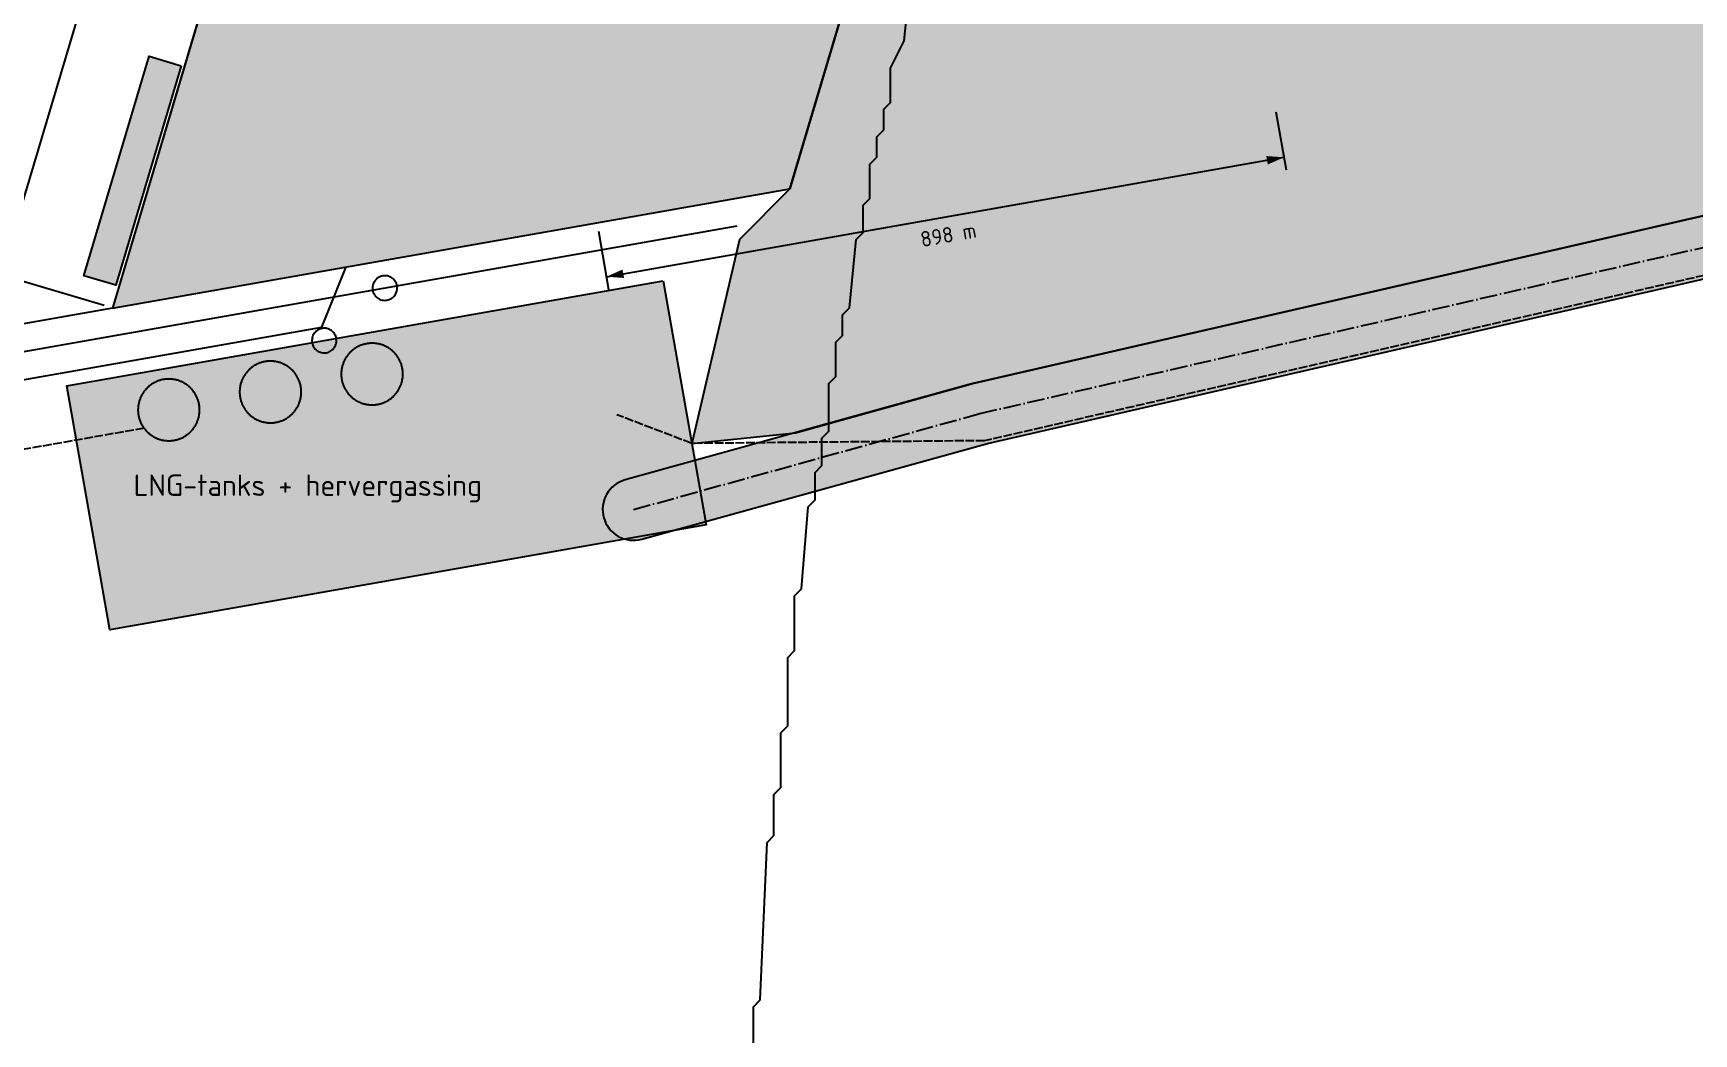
# Model space of a CAD drawing. Header units: metres. Extents: x 284000 to 334319, y 7632000 to 7666000.
# Drawn here: x 295410 to 297832, y 7646976 to 7648436 of the extents above; entities that cross this region are included whole.
import ezdxf
from ezdxf.enums import TextEntityAlignment as Align

# ---------------------------------------------------------------- set-up
doc = ezdxf.new("R2010")
doc.units = ezdxf.units.M
doc.header["$LTSCALE"] = 10
doc.linetypes.add('DASHDOT', pattern=[3.556, 2.54, -0.508, 0, -0.508])
doc.linetypes.add('DASHED', pattern=[1.524, 1.27, -0.254])
for name, color, linetype in [('HV-BAGGER', 5, 'Continuous'), ('HV-CONTAINER', 30, 'Continuous'), ('HV-GEUL-AS', 1, 'Continuous'), ('HV-GOLFBREKER', 8, 'Continuous'), ('HV-KADE', 7, 'Continuous'), ('HV-KUSTLIJN', 4, 'Continuous'), ('HV-LEIDING', 1, 'Continuous'), ('HV-LNG', 1, 'Continuous'), ('HV-ONDERGROND', 8, 'Continuous'), ('HV-SCHIP', 3, 'Continuous'), ('HV-SPOOR', 8, 'Continuous'), ('HV-TEKST-02', 7, 'Continuous'), ('HV-VOORHAVEN', 151, 'Continuous'), ('HV-WEG', 7, 'Continuous')]:
    doc.layers.add(name, color=color, linetype=linetype)
doc.styles.add('NLCS-ISO', font='NLCS-ISO.ttf')
picture_1 = doc.add_image_def('image1.jpg', size_in_pixel=(3400, 3400))

msp = doc.modelspace()

# ---------------------------------------------------------------- hatches: boundary and pattern name
at = {"layer": 'HV-CONTAINER', "true_color": 0xf77f00, "transparency": 33554534}
h = msp.add_hatch(color=30, dxfattribs=at)
h.dxf.hatch_style = 1
h.paths.add_polyline_path([(296742, 7648978), (295753.8, 7648803.7), (295525.1, 7648034.8), (296513.3, 7648209.1)])
at = {"layer": 'HV-GOLFBREKER', "true_color": 0xadb5bd, "transparency": 33554534}
h = msp.add_hatch(color=8, dxfattribs=at)
h.dxf.hatch_style = 1
h.paths.add_polyline_path([(296801.3, 7647837.2), (298132.2, 7648143.2), (298136.6, 7648144.4), (298140.8, 7648146.1), (298144.8, 7648148.2), (298394.2, 7648294.1), (298398.4, 7648296.9), (298402.3, 7648300.1), (298405.8, 7648303.7), (298599.9, 7648531.6), (298603.7, 7648536.7), (298762.5, 7648788.1), (298906.8, 7648994.2), (299062.7, 7649167.2), (299065.5, 7649170.6), (299068, 7649174.3), (299070.1, 7649178.2), (299071.7, 7649182.3), (299073, 7649186.5), (299073.9, 7649190.8), (299074.3, 7649195.2), (299074.3, 7649199.6), (299073.8, 7649204), (299072.9, 7649208.4), (299071.7, 7649212.6), (299069.9, 7649216.7), (299067.9, 7649220.5), (299065.4, 7649224.2), (299062.6, 7649227.6), (299059.5, 7649230.7), (299056, 7649233.5), (299052.4, 7649236), (299048.5, 7649238), (299044.4, 7649239.7), (299040.1, 7649241), (299035.8, 7649241.8), (299031.4, 7649242.3), (299027, 7649242.3), (299022.6, 7649241.8), (299018.3, 7649240.9), (299014, 7649239.6), (299010, 7649237.9), (299006.1, 7649235.8), (299002.4, 7649233.4), (298999, 7649230.6), (298995.9, 7649227.4), (298838.1, 7649052.4), (298834.7, 7649048.1), (298688.2, 7648838.8), (298687, 7648837.1), (298529.4, 7648587.5), (298342.2, 7648367.9), (298105.3, 7648229.4), (296780.2, 7647924.7), (296778.3, 7647924.2), (296273.1, 7647784.2), (296268.9, 7647782.8), (296264.8, 7647781), (296261, 7647778.9), (296257.4, 7647776.3), (296254.1, 7647773.4), (296251, 7647770.2), (296248.3, 7647766.7), (296245.9, 7647763), (296244, 7647759.1), (296242.4, 7647754.9), (296241.2, 7647750.7), (296240.4, 7647746.3), (296240.1, 7647741.9), (296240.2, 7647737.5), (296240.8, 7647733.1), (296241.7, 7647728.8), (296243.1, 7647724.6), (296244.9, 7647720.6), (296247.1, 7647716.8), (296249.6, 7647713.1), (296252.5, 7647709.8), (296255.7, 7647706.8), (296259.2, 7647704), (296262.9, 7647701.7), (296266.9, 7647699.7), (296271, 7647698.1), (296275.3, 7647696.9), (296279.6, 7647696.2), (296284, 7647695.9), (296288.4, 7647696), (296292.8, 7647696.5), (296297.1, 7647697.5)])
at = {"layer": 'HV-LNG', "true_color": 0xef233c, "transparency": 33554534}
h = msp.add_hatch(color=1, dxfattribs=at)
h.dxf.hatch_style = 1
h.paths.add_polyline_path([(296328.2, 7648074.5), (296390.9, 7647718.7), (295521.2, 7647565.4), (295458.5, 7647921.2)])
h = msp.add_hatch(color=1, dxfattribs=at)
h.dxf.hatch_style = 1
h.paths.add_polyline_path([(295948.1, 7647946.4), (295947.9, 7647947.4), (295947.7, 7647948.5), (295947.4, 7647949.6), (295947.1, 7647950.7), (295946.8, 7647951.7), (295946.5, 7647952.8), (295946.1, 7647953.8), (295945.7, 7647954.9), (295945.3, 7647955.9), (295944.9, 7647956.9), (295944.4, 7647957.9), (295943.9, 7647958.9), (295943.4, 7647959.9), (295942.9, 7647960.8), (295942.3, 7647961.8), (295941.7, 7647962.7), (295941.1, 7647963.7), (295940.5, 7647964.6), (295939.9, 7647965.5), (295939.2, 7647966.3), (295938.5, 7647967.2), (295937.8, 7647968), (295937, 7647968.9), (295936.3, 7647969.7), (295935.5, 7647970.5), (295934.7, 7647971.2), (295933.9, 7647972), (295933.1, 7647972.7), (295932.2, 7647973.4), (295931.4, 7647974.1), (295930.5, 7647974.8), (295929.6, 7647975.4), (295928.7, 7647976), (295927.8, 7647976.6), (295926.8, 7647977.2), (295925.9, 7647977.8), (295924.9, 7647978.3), (295923.9, 7647978.8), (295922.9, 7647979.3), (295921.9, 7647979.7), (295920.9, 7647980.2), (295919.9, 7647980.6), (295918.8, 7647981), (295917.8, 7647981.3), (295916.7, 7647981.6), (295915.7, 7647982), (295914.6, 7647982.2), (295913.5, 7647982.5), (295912.4, 7647982.7), (295911.4, 7647982.9), (295910.3, 7647983.1), (295909.2, 7647983.2), (295908.1, 7647983.3), (295907, 7647983.4), (295905.9, 7647983.5), (295904.8, 7647983.5), (295903.7, 7647983.5), (295902.6, 7647983.5), (295901.5, 7647983.5), (295900.4, 7647983.4), (295899.3, 7647983.3), (295898.2, 7647983.2), (295897.1, 7647983), (295896, 7647982.9), (295894.9, 7647982.7), (295893.8, 7647982.4), (295892.7, 7647982.2), (295891.7, 7647981.9), (295890.6, 7647981.6), (295889.6, 7647981.2), (295888.5, 7647980.9), (295887.5, 7647980.5), (295886.5, 7647980.1), (295885.4, 7647979.6), (295884.4, 7647979.2), (295883.4, 7647978.7), (295882.5, 7647978.2), (295881.5, 7647977.6), (295880.5, 7647977.1), (295879.6, 7647976.5), (295878.7, 7647975.9), (295877.8, 7647975.3), (295876.9, 7647974.6), (295876, 7647973.9), (295875.1, 7647973.3), (295874.3, 7647972.5), (295873.5, 7647971.8), (295872.7, 7647971.1), (295871.9, 7647970.3), (295871.1, 7647969.5), (295870.4, 7647968.7), (295869.6, 7647967.8), (295868.9, 7647967), (295868.2, 7647966.1), (295867.6, 7647965.3), (295866.9, 7647964.4), (295866.3, 7647963.4), (295865.7, 7647962.5), (295865.1, 7647961.6), (295864.6, 7647960.6), (295864, 7647959.7), (295863.5, 7647958.7), (295863.1, 7647957.7), (295862.6, 7647956.7), (295862.2, 7647955.7), (295861.8, 7647954.6), (295861.4, 7647953.6), (295861, 7647952.5), (295860.7, 7647951.5), (295860.4, 7647950.4), (295860.1, 7647949.4), (295859.9, 7647948.3), (295859.6, 7647947.2), (295859.4, 7647946.1), (295859.3, 7647945), (295859.1, 7647943.9), (295859, 7647942.8), (295858.9, 7647941.7), (295858.8, 7647940.6), (295858.8, 7647939.5), (295858.8, 7647938.4), (295858.8, 7647937.3), (295858.8, 7647936.2), (295858.9, 7647935.1), (295859, 7647934), (295859.1, 7647932.9), (295859.3, 7647931.8), (295859.5, 7647930.7), (295859.7, 7647929.6), (295859.9, 7647928.6), (295860.2, 7647927.5), (295860.4, 7647926.4), (295860.8, 7647925.4), (295861.1, 7647924.3), (295861.5, 7647923.3), (295861.8, 7647922.2), (295862.3, 7647921.2), (295862.7, 7647920.2), (295863.2, 7647919.2), (295863.6, 7647918.2), (295864.2, 7647917.2), (295864.7, 7647916.3), (295865.3, 7647915.3), (295865.8, 7647914.4), (295866.4, 7647913.4), (295867.1, 7647912.5), (295867.7, 7647911.6), (295868.4, 7647910.8), (295869.1, 7647909.9), (295869.8, 7647909.1), (295870.5, 7647908.2), (295871.3, 7647907.4), (295872.1, 7647906.6), (295872.8, 7647905.9), (295873.7, 7647905.1), (295874.5, 7647904.4), (295875.3, 7647903.7), (295876.2, 7647903), (295877.1, 7647902.3), (295878, 7647901.7), (295878.9, 7647901.1), (295879.8, 7647900.5), (295880.8, 7647899.9), (295881.7, 7647899.3), (295882.7, 7647898.8), (295883.7, 7647898.3), (295884.7, 7647897.8), (295885.7, 7647897.4), (295886.7, 7647896.9), (295887.7, 7647896.5), (295888.7, 7647896.1), (295889.8, 7647895.8), (295890.8, 7647895.5), (295891.9, 7647895.1), (295893, 7647894.9), (295894, 7647894.6), (295895.1, 7647894.4), (295896.2, 7647894.2), (295897.3, 7647894), (295898.4, 7647893.9), (295899.5, 7647893.8), (295900.6, 7647893.7), (295901.7, 7647893.6), (295902.8, 7647893.6), (295903.9, 7647893.5), (295905, 7647893.6), (295906.1, 7647893.6), (295907.2, 7647893.7), (295908.3, 7647893.8), (295909.4, 7647893.9), (295910.5, 7647894.1), (295911.6, 7647894.2), (295912.7, 7647894.4), (295913.8, 7647894.7), (295914.8, 7647894.9), (295915.9, 7647895.2), (295917, 7647895.5), (295918, 7647895.9), (295919.1, 7647896.2), (295920.1, 7647896.6), (295921.1, 7647897), (295922.1, 7647897.5), (295923.1, 7647897.9), (295924.1, 7647898.4), (295925.1, 7647898.9), (295926.1, 7647899.5), (295927, 7647900), (295928, 7647900.6), (295928.9, 7647901.2), (295929.8, 7647901.8), (295930.7, 7647902.5), (295931.6, 7647903.1), (295932.4, 7647903.8), (295933.3, 7647904.6), (295934.1, 7647905.3), (295934.9, 7647906), (295935.7, 7647906.8), (295936.5, 7647907.6), (295937.2, 7647908.4), (295937.9, 7647909.2), (295938.6, 7647910.1), (295939.3, 7647911), (295940, 7647911.8), (295940.6, 7647912.7), (295941.3, 7647913.7), (295941.9, 7647914.6), (295942.4, 7647915.5), (295943, 7647916.5), (295943.5, 7647917.4), (295944, 7647918.4), (295944.5, 7647919.4), (295945, 7647920.4), (295945.4, 7647921.4), (295945.8, 7647922.5), (295946.2, 7647923.5), (295946.6, 7647924.5), (295946.9, 7647925.6), (295947.2, 7647926.7), (295947.5, 7647927.7), (295947.7, 7647928.8), (295947.9, 7647929.9), (295948.1, 7647931), (295948.3, 7647932.1), (295948.5, 7647933.2), (295948.6, 7647934.3), (295948.7, 7647935.4), (295948.7, 7647936.5), (295948.8, 7647937.6), (295948.8, 7647938.7), (295948.8, 7647939.8), (295948.7, 7647940.9), (295948.7, 7647942), (295948.6, 7647943.1), (295948.4, 7647944.2), (295948.3, 7647945.3)])
h = msp.add_hatch(color=1, dxfattribs=at)
h.dxf.hatch_style = 1
h.paths.add_polyline_path([(295799.9, 7647920.2), (295799.7, 7647921.3), (295799.4, 7647922.4), (295799.2, 7647923.5), (295798.9, 7647924.5), (295798.6, 7647925.6), (295798.2, 7647926.6), (295797.9, 7647927.7), (295797.5, 7647928.7), (295797.1, 7647929.7), (295796.6, 7647930.8), (295796.2, 7647931.8), (295795.7, 7647932.8), (295795.2, 7647933.7), (295794.6, 7647934.7), (295794.1, 7647935.7), (295793.5, 7647936.6), (295792.9, 7647937.5), (295792.3, 7647938.4), (295791.6, 7647939.3), (295790.9, 7647940.2), (295790.3, 7647941.1), (295789.5, 7647941.9), (295788.8, 7647942.7), (295788.1, 7647943.5), (295787.3, 7647944.3), (295786.5, 7647945.1), (295785.7, 7647945.8), (295784.8, 7647946.6), (295784, 7647947.3), (295783.1, 7647948), (295782.3, 7647948.6), (295781.4, 7647949.3), (295780.4, 7647949.9), (295779.5, 7647950.5), (295778.6, 7647951.1), (295777.6, 7647951.6), (295776.7, 7647952.2), (295775.7, 7647952.7), (295774.7, 7647953.1), (295773.7, 7647953.6), (295772.7, 7647954), (295771.6, 7647954.4), (295770.6, 7647954.8), (295769.5, 7647955.2), (295768.5, 7647955.5), (295767.4, 7647955.8), (295766.4, 7647956.1), (295765.3, 7647956.3), (295764.2, 7647956.6), (295763.1, 7647956.8), (295762, 7647956.9), (295760.9, 7647957.1), (295759.8, 7647957.2), (295758.7, 7647957.3), (295757.6, 7647957.4), (295756.5, 7647957.4), (295755.4, 7647957.4), (295754.3, 7647957.4), (295753.2, 7647957.3), (295752.1, 7647957.3), (295751, 7647957.2), (295749.9, 7647957.1), (295748.8, 7647956.9), (295747.7, 7647956.7), (295746.6, 7647956.5), (295745.6, 7647956.3), (295744.5, 7647956), (295743.4, 7647955.7), (295742.4, 7647955.4), (295741.3, 7647955.1), (295740.3, 7647954.7), (295739.2, 7647954.4), (295738.2, 7647953.9), (295737.2, 7647953.5), (295736.2, 7647953), (295735.2, 7647952.6), (295734.2, 7647952), (295733.3, 7647951.5), (295732.3, 7647950.9), (295731.4, 7647950.4), (295730.4, 7647949.8), (295729.5, 7647949.1), (295728.6, 7647948.5), (295727.8, 7647947.8), (295726.9, 7647947.1), (295726.1, 7647946.4), (295725.2, 7647945.7), (295724.4, 7647944.9), (295723.6, 7647944.1), (295722.9, 7647943.4), (295722.1, 7647942.5), (295721.4, 7647941.7), (295720.7, 7647940.9), (295720, 7647940), (295719.3, 7647939.1), (295718.7, 7647938.2), (295718.1, 7647937.3), (295717.5, 7647936.4), (295716.9, 7647935.4), (295716.3, 7647934.5), (295715.8, 7647933.5), (295715.3, 7647932.5), (295714.8, 7647931.5), (295714.4, 7647930.5), (295713.9, 7647929.5), (295713.5, 7647928.5), (295713.1, 7647927.5), (295712.8, 7647926.4), (295712.4, 7647925.4), (295712.1, 7647924.3), (295711.9, 7647923.2), (295711.6, 7647922.2), (295711.4, 7647921.1), (295711.2, 7647920), (295711, 7647918.9), (295710.9, 7647917.8), (295710.8, 7647916.7), (295710.7, 7647915.6), (295710.6, 7647914.5), (295710.6, 7647913.4), (295710.5, 7647912.3), (295710.6, 7647911.2), (295710.6, 7647910.1), (295710.7, 7647909), (295710.8, 7647907.9), (295710.9, 7647906.8), (295711.1, 7647905.7), (295711.2, 7647904.6), (295711.4, 7647903.5), (295711.7, 7647902.4), (295711.9, 7647901.4), (295712.2, 7647900.3), (295712.5, 7647899.2), (295712.9, 7647898.2), (295713.2, 7647897.1), (295713.6, 7647896.1), (295714, 7647895.1), (295714.5, 7647894.1), (295714.9, 7647893.1), (295715.4, 7647892.1), (295715.9, 7647891.1), (295716.5, 7647890.1), (295717, 7647889.2), (295717.6, 7647888.2), (295718.2, 7647887.3), (295718.8, 7647886.4), (295719.5, 7647885.5), (295720.1, 7647884.6), (295720.8, 7647883.8), (295721.6, 7647882.9), (295722.3, 7647882.1), (295723, 7647881.3), (295723.8, 7647880.5), (295724.6, 7647879.7), (295725.4, 7647879), (295726.2, 7647878.3), (295727.1, 7647877.5), (295728, 7647876.9), (295728.8, 7647876.2), (295729.7, 7647875.5), (295730.6, 7647874.9), (295731.6, 7647874.3), (295732.5, 7647873.7), (295733.5, 7647873.2), (295734.4, 7647872.7), (295735.4, 7647872.2), (295736.4, 7647871.7), (295737.4, 7647871.2), (295738.4, 7647870.8), (295739.5, 7647870.4), (295740.5, 7647870), (295741.5, 7647869.6), (295742.6, 7647869.3), (295743.7, 7647869), (295744.7, 7647868.7), (295745.8, 7647868.5), (295746.9, 7647868.3), (295748, 7647868.1), (295749.1, 7647867.9), (295750.2, 7647867.7), (295751.3, 7647867.6), (295752.4, 7647867.5), (295753.5, 7647867.5), (295754.6, 7647867.4), (295755.7, 7647867.4), (295756.8, 7647867.4), (295757.9, 7647867.5), (295759, 7647867.5), (295760.1, 7647867.6), (295761.2, 7647867.8), (295762.3, 7647867.9), (295763.4, 7647868.1), (295764.4, 7647868.3), (295765.5, 7647868.5), (295766.6, 7647868.8), (295767.7, 7647869.1), (295768.7, 7647869.4), (295769.8, 7647869.7), (295770.8, 7647870.1), (295771.9, 7647870.5), (295772.9, 7647870.9), (295773.9, 7647871.3), (295774.9, 7647871.8), (295775.9, 7647872.3), (295776.9, 7647872.8), (295777.8, 7647873.3), (295778.8, 7647873.9), (295779.7, 7647874.5), (295780.6, 7647875.1), (295781.6, 7647875.7), (295782.5, 7647876.3), (295783.3, 7647877), (295784.2, 7647877.7), (295785, 7647878.4), (295785.9, 7647879.1), (295786.7, 7647879.9), (295787.5, 7647880.7), (295788.2, 7647881.5), (295789, 7647882.3), (295789.7, 7647883.1), (295790.4, 7647884), (295791.1, 7647884.8), (295791.8, 7647885.7), (295792.4, 7647886.6), (295793, 7647887.5), (295793.6, 7647888.4), (295794.2, 7647889.4), (295794.8, 7647890.3), (295795.3, 7647891.3), (295795.8, 7647892.3), (295796.3, 7647893.3), (295796.7, 7647894.3), (295797.2, 7647895.3), (295797.6, 7647896.3), (295798, 7647897.4), (295798.3, 7647898.4), (295798.6, 7647899.5), (295798.9, 7647900.5), (295799.2, 7647901.6), (295799.5, 7647902.7), (295799.7, 7647903.8), (295799.9, 7647904.8), (295800.1, 7647905.9), (295800.2, 7647907), (295800.3, 7647908.1), (295800.4, 7647909.2), (295800.5, 7647910.3), (295800.5, 7647911.4), (295800.5, 7647912.5), (295800.5, 7647913.6), (295800.5, 7647914.7), (295800.4, 7647915.8), (295800.3, 7647916.9), (295800.2, 7647918), (295800, 7647919.1)])
h = msp.add_hatch(color=1, dxfattribs=at)
h.dxf.hatch_style = 1
h.paths.add_polyline_path([(295651.6, 7647894.1), (295651.4, 7647895.2), (295651.2, 7647896.3), (295650.9, 7647897.3), (295650.6, 7647898.4), (295650.3, 7647899.5), (295650, 7647900.5), (295649.6, 7647901.5), (295649.2, 7647902.6), (295648.8, 7647903.6), (295648.4, 7647904.6), (295647.9, 7647905.6), (295647.4, 7647906.6), (295646.9, 7647907.6), (295646.4, 7647908.6), (295645.8, 7647909.5), (295645.3, 7647910.5), (295644.7, 7647911.4), (295644, 7647912.3), (295643.4, 7647913.2), (295642.7, 7647914.1), (295642, 7647914.9), (295641.3, 7647915.8), (295640.6, 7647916.6), (295639.8, 7647917.4), (295639, 7647918.2), (295638.2, 7647918.9), (295637.4, 7647919.7), (295636.6, 7647920.4), (295635.8, 7647921.1), (295634.9, 7647921.8), (295634, 7647922.5), (295633.1, 7647923.1), (295632.2, 7647923.8), (295631.3, 7647924.4), (295630.3, 7647924.9), (295629.4, 7647925.5), (295628.4, 7647926), (295627.4, 7647926.5), (295626.4, 7647927), (295625.4, 7647927.5), (295624.4, 7647927.9), (295623.4, 7647928.3), (295622.4, 7647928.7), (295621.3, 7647929), (295620.3, 7647929.4), (295619.2, 7647929.7), (295618.1, 7647930), (295617, 7647930.2), (295616, 7647930.4), (295614.9, 7647930.6), (295613.8, 7647930.8), (295612.7, 7647930.9), (295611.6, 7647931.1), (295610.5, 7647931.2), (295609.4, 7647931.2), (295608.3, 7647931.3), (295607.2, 7647931.3), (295606.1, 7647931.3), (295605, 7647931.2), (295603.9, 7647931.1), (295602.8, 7647931), (295601.7, 7647930.9), (295600.6, 7647930.8), (295599.5, 7647930.6), (295598.4, 7647930.4), (295597.3, 7647930.2), (295596.3, 7647929.9), (295595.2, 7647929.6), (295594.1, 7647929.3), (295593.1, 7647929), (295592, 7647928.6), (295591, 7647928.2), (295590, 7647927.8), (295589, 7647927.4), (295588, 7647926.9), (295587, 7647926.4), (295586, 7647925.9), (295585, 7647925.4), (295584.1, 7647924.8), (295583.1, 7647924.2), (295582.2, 7647923.6), (295581.3, 7647923), (295580.4, 7647922.3), (295579.5, 7647921.7), (295578.7, 7647921), (295577.8, 7647920.3), (295577, 7647919.5), (295576.2, 7647918.8), (295575.4, 7647918), (295574.6, 7647917.2), (295573.9, 7647916.4), (295573.2, 7647915.6), (295572.4, 7647914.7), (295571.8, 7647913.9), (295571.1, 7647913), (295570.4, 7647912.1), (295569.8, 7647911.2), (295569.2, 7647910.2), (295568.6, 7647909.3), (295568.1, 7647908.3), (295567.6, 7647907.4), (295567.1, 7647906.4), (295566.6, 7647905.4), (295566.1, 7647904.4), (295565.7, 7647903.4), (295565.3, 7647902.4), (295564.9, 7647901.3), (295564.5, 7647900.3), (295564.2, 7647899.2), (295563.9, 7647898.2), (295563.6, 7647897.1), (295563.4, 7647896), (295563.1, 7647894.9), (295563, 7647893.8), (295562.8, 7647892.8), (295562.6, 7647891.7), (295562.5, 7647890.6), (295562.4, 7647889.5), (295562.4, 7647888.4), (295562.3, 7647887.3), (295562.3, 7647886.1), (295562.3, 7647885), (295562.4, 7647883.9), (295562.4, 7647882.8), (295562.5, 7647881.7), (295562.7, 7647880.6), (295562.8, 7647879.5), (295563, 7647878.5), (295563.2, 7647877.4), (295563.4, 7647876.3), (295563.7, 7647875.2), (295564, 7647874.2), (295564.3, 7647873.1), (295564.6, 7647872), (295565, 7647871), (295565.4, 7647870), (295565.8, 7647868.9), (295566.2, 7647867.9), (295566.7, 7647866.9), (295567.2, 7647865.9), (295567.7, 7647865), (295568.2, 7647864), (295568.8, 7647863), (295569.4, 7647862.1), (295570, 7647861.2), (295570.6, 7647860.3), (295571.2, 7647859.4), (295571.9, 7647858.5), (295572.6, 7647857.6), (295573.3, 7647856.8), (295574, 7647856), (295574.8, 7647855.2), (295575.6, 7647854.4), (295576.4, 7647853.6), (295577.2, 7647852.8), (295578, 7647852.1), (295578.9, 7647851.4), (295579.7, 7647850.7), (295580.6, 7647850.1), (295581.5, 7647849.4), (295582.4, 7647848.8), (295583.3, 7647848.2), (295584.3, 7647847.6), (295585.2, 7647847.1), (295586.2, 7647846.5), (295587.2, 7647846), (295588.2, 7647845.5), (295589.2, 7647845.1), (295590.2, 7647844.7), (295591.2, 7647844.2), (295592.3, 7647843.9), (295593.3, 7647843.5), (295594.4, 7647843.2), (295595.4, 7647842.9), (295596.5, 7647842.6), (295597.6, 7647842.3), (295598.6, 7647842.1), (295599.7, 7647841.9), (295600.8, 7647841.7), (295601.9, 7647841.6), (295603, 7647841.5), (295604.1, 7647841.4), (295605.2, 7647841.3), (295606.3, 7647841.3), (295607.4, 7647841.3), (295608.5, 7647841.3), (295609.6, 7647841.3), (295610.7, 7647841.4), (295611.8, 7647841.5), (295612.9, 7647841.6), (295614, 7647841.8), (295615.1, 7647842), (295616.2, 7647842.2), (295617.3, 7647842.4), (295618.4, 7647842.7), (295619.4, 7647842.9), (295620.5, 7647843.2), (295621.5, 7647843.6), (295622.6, 7647843.9), (295623.6, 7647844.3), (295624.6, 7647844.7), (295625.7, 7647845.2), (295626.7, 7647845.6), (295627.7, 7647846.1), (295628.6, 7647846.6), (295629.6, 7647847.2), (295630.5, 7647847.7), (295631.5, 7647848.3), (295632.4, 7647848.9), (295633.3, 7647849.6), (295634.2, 7647850.2), (295635.1, 7647850.9), (295636, 7647851.6), (295636.8, 7647852.3), (295637.6, 7647853), (295638.4, 7647853.8), (295639.2, 7647854.5), (295640, 7647855.3), (295640.7, 7647856.1), (295641.5, 7647857), (295642.2, 7647857.8), (295642.9, 7647858.7), (295643.5, 7647859.6), (295644.2, 7647860.5), (295644.8, 7647861.4), (295645.4, 7647862.3), (295646, 7647863.2), (295646.5, 7647864.2), (295647.1, 7647865.2), (295647.6, 7647866.1), (295648, 7647867.1), (295648.5, 7647868.1), (295648.9, 7647869.2), (295649.3, 7647870.2), (295649.7, 7647871.2), (295650.1, 7647872.3), (295650.4, 7647873.3), (295650.7, 7647874.4), (295651, 7647875.5), (295651.2, 7647876.5), (295651.5, 7647877.6), (295651.7, 7647878.7), (295651.8, 7647879.8), (295652, 7647880.9), (295652.1, 7647882), (295652.2, 7647883.1), (295652.3, 7647884.2), (295652.3, 7647885.3), (295652.3, 7647886.4), (295652.3, 7647887.5), (295652.2, 7647888.6), (295652.2, 7647889.7), (295652.1, 7647890.8), (295652, 7647891.9), (295651.8, 7647893)])
at = {"layer": 'HV-SCHIP', "true_color": 0x80ffdb, "transparency": 33554534}
h = msp.add_hatch(color=3, dxfattribs=at)
h.dxf.hatch_style = 1
h.paths.add_polyline_path([(295625.1, 7648388.5), (295529.8, 7648068.4), (295483.6, 7648082.1), (295578.9, 7648402.3)])
at = {"layer": 'HV-VOORHAVEN', "true_color": 0x1d5c9e, "transparency": 33554534}
h = msp.add_hatch(color=151, dxfattribs=at)
h.dxf.hatch_style = 1
h.paths.add_polyline_path([(296513.3, 7648209.1), (296439.8, 7648135), (296370, 7647837.3), (296521.3, 7647853), (296778.3, 7647924.2), (296780.2, 7647924.7), (298105.3, 7648229.4), (298342.2, 7648367.9), (298529.4, 7648587.5), (298687, 7648837.1), (298688.2, 7648838.8), (298834.7, 7649048.1), (298838.1, 7649052.4), (298995.9, 7649227.4), (298999, 7649230.6), (299002.4, 7649233.4), (299006.1, 7649235.8), (299010, 7649237.9), (299014, 7649239.6), (299018.3, 7649240.9), (299022.6, 7649241.8), (299027, 7649242.3), (299031.4, 7649242.3), (299035.8, 7649241.8), (299035.8, 7649241.8), (299073.6, 7649499.1), (299070.9, 7649499.6), (299066.7, 7649500.7), (299062.5, 7649502.2), (299058.5, 7649504.1), (299054.8, 7649506.4), (299051.2, 7649509.1), (299048, 7649512.1), (299045, 7649515.4), (299042.4, 7649518.9), (299040.2, 7649522.7), (299038.4, 7649526.7), (299036.9, 7649530.9), (299035.9, 7649535.2), (299035.3, 7649539.6), (298998.2, 7649950.8), (298902.1, 7650270.8), (298760.6, 7650525.8), (298486.7, 7650701), (298100.7, 7650852.5), (297717.1, 7650925.2), (297449, 7650946.4), (297419.1, 7650937.4), (297297, 7650670.5), (297266.7, 7650379.9), (297126.6, 7650192.1), (297027.8, 7650174.7), (297092.2, 7649809), (296970.7, 7649746.9)])

# ---------------------------------------------------------------- linework, layer by layer
at = {"layer": 'HV-BAGGER'}
msp.add_lwpolyline([(295362.8, 7649504.1), (295995.3, 7649615.6), (295525.1, 7648034.8), (294892.6, 7647923.3), (295362.8, 7649504.1)], close=True, dxfattribs=at)
at = {"layer": 'HV-CONTAINER'}
msp.add_lwpolyline([(296742, 7648978), (295753.8, 7648803.7), (295525.1, 7648034.8), (296513.3, 7648209.1), (296742, 7648978)], close=True, dxfattribs=at)
at = {"layer": 'HV-GEUL-AS', "linetype": 'DASHDOT'}
msp.add_lwpolyline([(296285.1, 7647740.8), (296790.3, 7647880.9), (298122.1, 7648187), (298371.5, 7648332.9), (298565.7, 7648560.8), (298725, 7648813), (298871.5, 7649022.3), (299029.3, 7649197.3)], dxfattribs=at)
at = {"layer": 'HV-GOLFBREKER'}
msp.add_lwpolyline([(298105.3, 7648229.4), (296780.2, 7647924.7), (296778.3, 7647924.2), (296273.1, 7647784.2), (296268.9, 7647782.8), (296264.8, 7647781), (296261, 7647778.9), (296257.4, 7647776.3), (296254.1, 7647773.4), (296251, 7647770.2), (296248.3, 7647766.7), (296245.9, 7647763), (296244, 7647759.1), (296242.4, 7647754.9), (296241.2, 7647750.7), (296240.4, 7647746.3), (296240.1, 7647741.9), (296240.2, 7647737.5), (296240.8, 7647733.1), (296241.7, 7647728.8), (296243.1, 7647724.6), (296244.9, 7647720.6), (296247.1, 7647716.8), (296249.6, 7647713.1), (296252.5, 7647709.8), (296255.7, 7647706.8), (296259.2, 7647704), (296262.9, 7647701.7), (296266.9, 7647699.7), (296271, 7647698.1), (296275.3, 7647696.9), (296279.6, 7647696.2), (296284, 7647695.9), (296288.4, 7647696), (296292.8, 7647696.5), (296297.1, 7647697.5), (296801.3, 7647837.2), (296801.3, 7647837.2), (298132.2, 7648143.2)], dxfattribs=at)
at = {"layer": 'HV-KADE'}
for points in [[(295753.8, 7648803.7), (295639.4, 7648419.3)], [(295639.4, 7648419.3), (295525.1, 7648034.8)]]:
    msp.add_lwpolyline(points, dxfattribs=at)
at = {"layer": 'HV-KUSTLIJN'}
msp.add_lwpolyline([(296460, 7646835), (296460, 7647015), (296470, 7647025), (296480, 7647255), (296490, 7647265), (296490, 7647325), (296500, 7647335), (296500, 7647415), (296510, 7647425), (296510, 7647525), (296520, 7647535), (296520, 7647615), (296530, 7647625), (296540, 7647745), (296550, 7647755), (296550, 7647795), (296560, 7647805), (296560, 7647845), (296570, 7647855), (296570, 7647925), (296580, 7647935), (296580, 7647985), (296590, 7647995), (296590, 7648025), (296600, 7648035), (296610, 7648135), (296620, 7648145), (296620, 7648185), (296630, 7648195), (296630, 7648245), (296640, 7648255), (296640, 7648285), (296650, 7648295), (296650, 7648325), (296660, 7648335), (296660, 7648385), (296680, 7648425), (296690, 7648525)], dxfattribs=at)
at = {"layer": 'HV-LEIDING', "linetype": 'DASHED'}
for points in [[(298176.2, 7648227.1), (298129.1, 7648147.5), (296797.2, 7647841.3), (296370, 7647837.3), (296260.7, 7647879.2)], [(295571.3, 7647859.5), (295353.8, 7647821.2)]]:
    msp.add_lwpolyline(points, dxfattribs=at)
at = {"layer": 'HV-LNG'}
for points in [[(296328.2, 7648074.5), (296390.9, 7647718.7), (295521.2, 7647565.4), (295458.5, 7647921.2), (296328.2, 7648074.5)], [(295948.1, 7647946.4), (295947.9, 7647947.4), (295947.7, 7647948.5), (295947.4, 7647949.6), (295947.1, 7647950.7), (295946.8, 7647951.7), (295946.5, 7647952.8), (295946.1, 7647953.8), (295945.7, 7647954.9), (295945.3, 7647955.9), (295944.9, 7647956.9), (295944.4, 7647957.9), (295943.9, 7647958.9), (295943.4, 7647959.9), (295942.9, 7647960.8), (295942.3, 7647961.8), (295941.7, 7647962.7), (295941.1, 7647963.7), (295940.5, 7647964.6), (295939.9, 7647965.5), (295939.2, 7647966.3), (295938.5, 7647967.2), (295937.8, 7647968), (295937, 7647968.9), (295936.3, 7647969.7), (295935.5, 7647970.5), (295934.7, 7647971.2), (295933.9, 7647972), (295933.1, 7647972.7), (295932.2, 7647973.4), (295931.4, 7647974.1), (295930.5, 7647974.8), (295929.6, 7647975.4), (295928.7, 7647976), (295927.8, 7647976.6), (295926.8, 7647977.2), (295925.9, 7647977.8), (295924.9, 7647978.3), (295923.9, 7647978.8), (295922.9, 7647979.3), (295921.9, 7647979.7), (295920.9, 7647980.2), (295919.9, 7647980.6), (295918.8, 7647981), (295917.8, 7647981.3), (295916.7, 7647981.6), (295915.7, 7647982), (295914.6, 7647982.2), (295913.5, 7647982.5), (295912.4, 7647982.7), (295911.4, 7647982.9), (295910.3, 7647983.1), (295909.2, 7647983.2), (295908.1, 7647983.3), (295907, 7647983.4), (295905.9, 7647983.5), (295904.8, 7647983.5), (295903.7, 7647983.5), (295902.6, 7647983.5), (295901.5, 7647983.5), (295900.4, 7647983.4), (295899.3, 7647983.3), (295898.2, 7647983.2), (295897.1, 7647983), (295896, 7647982.9), (295894.9, 7647982.7), (295893.8, 7647982.4), (295892.7, 7647982.2), (295891.7, 7647981.9), (295890.6, 7647981.6), (295889.6, 7647981.2), (295888.5, 7647980.9), (295887.5, 7647980.5), (295886.5, 7647980.1), (295885.4, 7647979.6), (295884.4, 7647979.2), (295883.4, 7647978.7), (295882.5, 7647978.2), (295881.5, 7647977.6), (295880.5, 7647977.1), (295879.6, 7647976.5), (295878.7, 7647975.9), (295877.8, 7647975.3), (295876.9, 7647974.6), (295876, 7647973.9), (295875.1, 7647973.3), (295874.3, 7647972.5), (295873.5, 7647971.8), (295872.7, 7647971.1), (295871.9, 7647970.3), (295871.1, 7647969.5), (295870.4, 7647968.7), (295869.6, 7647967.8), (295868.9, 7647967), (295868.2, 7647966.1), (295867.6, 7647965.3), (295866.9, 7647964.4), (295866.3, 7647963.4), (295865.7, 7647962.5), (295865.1, 7647961.6), (295864.6, 7647960.6), (295864, 7647959.7), (295863.5, 7647958.7), (295863.1, 7647957.7), (295862.6, 7647956.7), (295862.2, 7647955.7), (295861.8, 7647954.6), (295861.4, 7647953.6), (295861, 7647952.5), (295860.7, 7647951.5), (295860.4, 7647950.4), (295860.1, 7647949.4), (295859.9, 7647948.3), (295859.6, 7647947.2), (295859.4, 7647946.1), (295859.3, 7647945), (295859.1, 7647943.9), (295859, 7647942.8), (295858.9, 7647941.7), (295858.8, 7647940.6), (295858.8, 7647939.5), (295858.8, 7647938.4), (295858.8, 7647937.3), (295858.8, 7647936.2), (295858.9, 7647935.1), (295859, 7647934), (295859.1, 7647932.9), (295859.3, 7647931.8), (295859.5, 7647930.7), (295859.7, 7647929.6), (295859.9, 7647928.6), (295860.2, 7647927.5), (295860.4, 7647926.4), (295860.8, 7647925.4), (295861.1, 7647924.3), (295861.5, 7647923.3), (295861.8, 7647922.2), (295862.3, 7647921.2), (295862.7, 7647920.2), (295863.2, 7647919.2), (295863.6, 7647918.2), (295864.2, 7647917.2), (295864.7, 7647916.3), (295865.3, 7647915.3), (295865.8, 7647914.4), (295866.4, 7647913.4), (295867.1, 7647912.5), (295867.7, 7647911.6), (295868.4, 7647910.8), (295869.1, 7647909.9), (295869.8, 7647909.1), (295870.5, 7647908.2), (295871.3, 7647907.4), (295872.1, 7647906.6), (295872.8, 7647905.9), (295873.7, 7647905.1), (295874.5, 7647904.4), (295875.3, 7647903.7), (295876.2, 7647903), (295877.1, 7647902.3), (295878, 7647901.7), (295878.9, 7647901.1), (295879.8, 7647900.5), (295880.8, 7647899.9), (295881.7, 7647899.3), (295882.7, 7647898.8), (295883.7, 7647898.3), (295884.7, 7647897.8), (295885.7, 7647897.4), (295886.7, 7647896.9), (295887.7, 7647896.5), (295888.7, 7647896.1), (295889.8, 7647895.8), (295890.8, 7647895.5), (295891.9, 7647895.1), (295893, 7647894.9), (295894, 7647894.6), (295895.1, 7647894.4), (295896.2, 7647894.2), (295897.3, 7647894), (295898.4, 7647893.9), (295899.5, 7647893.8), (295900.6, 7647893.7), (295901.7, 7647893.6), (295902.8, 7647893.6), (295903.9, 7647893.5), (295905, 7647893.6), (295906.1, 7647893.6), (295907.2, 7647893.7), (295908.3, 7647893.8), (295909.4, 7647893.9), (295910.5, 7647894.1), (295911.6, 7647894.2), (295912.7, 7647894.4), (295913.8, 7647894.7), (295914.8, 7647894.9), (295915.9, 7647895.2), (295917, 7647895.5), (295918, 7647895.9), (295919.1, 7647896.2), (295920.1, 7647896.6), (295921.1, 7647897), (295922.1, 7647897.5), (295923.1, 7647897.9), (295924.1, 7647898.4), (295925.1, 7647898.9), (295926.1, 7647899.5), (295927, 7647900), (295928, 7647900.6), (295928.9, 7647901.2), (295929.8, 7647901.8), (295930.7, 7647902.5), (295931.6, 7647903.1), (295932.4, 7647903.8), (295933.3, 7647904.6), (295934.1, 7647905.3), (295934.9, 7647906), (295935.7, 7647906.8), (295936.5, 7647907.6), (295937.2, 7647908.4), (295937.9, 7647909.2), (295938.6, 7647910.1), (295939.3, 7647911), (295940, 7647911.8), (295940.6, 7647912.7), (295941.3, 7647913.7), (295941.9, 7647914.6), (295942.4, 7647915.5), (295943, 7647916.5), (295943.5, 7647917.4), (295944, 7647918.4), (295944.5, 7647919.4), (295945, 7647920.4), (295945.4, 7647921.4), (295945.8, 7647922.5), (295946.2, 7647923.5), (295946.6, 7647924.5), (295946.9, 7647925.6), (295947.2, 7647926.7), (295947.5, 7647927.7), (295947.7, 7647928.8), (295947.9, 7647929.9), (295948.1, 7647931), (295948.3, 7647932.1), (295948.5, 7647933.2), (295948.6, 7647934.3), (295948.7, 7647935.4), (295948.7, 7647936.5), (295948.8, 7647937.6), (295948.8, 7647938.7), (295948.8, 7647939.8), (295948.7, 7647940.9), (295948.7, 7647942), (295948.6, 7647943.1), (295948.4, 7647944.2), (295948.3, 7647945.3), (295948.1, 7647946.4)], [(295799.9, 7647920.2), (295799.7, 7647921.3), (295799.4, 7647922.4), (295799.2, 7647923.5), (295798.9, 7647924.5), (295798.6, 7647925.6), (295798.2, 7647926.6), (295797.9, 7647927.7), (295797.5, 7647928.7), (295797.1, 7647929.7), (295796.6, 7647930.8), (295796.2, 7647931.8), (295795.7, 7647932.8), (295795.2, 7647933.7), (295794.6, 7647934.7), (295794.1, 7647935.7), (295793.5, 7647936.6), (295792.9, 7647937.5), (295792.3, 7647938.4), (295791.6, 7647939.3), (295790.9, 7647940.2), (295790.3, 7647941.1), (295789.5, 7647941.9), (295788.8, 7647942.7), (295788.1, 7647943.5), (295787.3, 7647944.3), (295786.5, 7647945.1), (295785.7, 7647945.8), (295784.8, 7647946.6), (295784, 7647947.3), (295783.1, 7647948), (295782.3, 7647948.6), (295781.4, 7647949.3), (295780.4, 7647949.9), (295779.5, 7647950.5), (295778.6, 7647951.1), (295777.6, 7647951.6), (295776.7, 7647952.2), (295775.7, 7647952.7), (295774.7, 7647953.1), (295773.7, 7647953.6), (295772.7, 7647954), (295771.6, 7647954.4), (295770.6, 7647954.8), (295769.5, 7647955.2), (295768.5, 7647955.5), (295767.4, 7647955.8), (295766.4, 7647956.1), (295765.3, 7647956.3), (295764.2, 7647956.6), (295763.1, 7647956.8), (295762, 7647956.9), (295760.9, 7647957.1), (295759.8, 7647957.2), (295758.7, 7647957.3), (295757.6, 7647957.4), (295756.5, 7647957.4), (295755.4, 7647957.4), (295754.3, 7647957.4), (295753.2, 7647957.3), (295752.1, 7647957.3), (295751, 7647957.2), (295749.9, 7647957.1), (295748.8, 7647956.9), (295747.7, 7647956.7), (295746.6, 7647956.5), (295745.6, 7647956.3), (295744.5, 7647956), (295743.4, 7647955.7), (295742.4, 7647955.4), (295741.3, 7647955.1), (295740.3, 7647954.7), (295739.2, 7647954.4), (295738.2, 7647953.9), (295737.2, 7647953.5), (295736.2, 7647953), (295735.2, 7647952.6), (295734.2, 7647952), (295733.3, 7647951.5), (295732.3, 7647950.9), (295731.4, 7647950.4), (295730.4, 7647949.8), (295729.5, 7647949.1), (295728.6, 7647948.5), (295727.8, 7647947.8), (295726.9, 7647947.1), (295726.1, 7647946.4), (295725.2, 7647945.7), (295724.4, 7647944.9), (295723.6, 7647944.1), (295722.9, 7647943.4), (295722.1, 7647942.5), (295721.4, 7647941.7), (295720.7, 7647940.9), (295720, 7647940), (295719.3, 7647939.1), (295718.7, 7647938.2), (295718.1, 7647937.3), (295717.5, 7647936.4), (295716.9, 7647935.4), (295716.3, 7647934.5), (295715.8, 7647933.5), (295715.3, 7647932.5), (295714.8, 7647931.5), (295714.4, 7647930.5), (295713.9, 7647929.5), (295713.5, 7647928.5), (295713.1, 7647927.5), (295712.8, 7647926.4), (295712.4, 7647925.4), (295712.1, 7647924.3), (295711.9, 7647923.2), (295711.6, 7647922.2), (295711.4, 7647921.1), (295711.2, 7647920), (295711, 7647918.9), (295710.9, 7647917.8), (295710.8, 7647916.7), (295710.7, 7647915.6), (295710.6, 7647914.5), (295710.6, 7647913.4), (295710.5, 7647912.3), (295710.6, 7647911.2), (295710.6, 7647910.1), (295710.7, 7647909), (295710.8, 7647907.9), (295710.9, 7647906.8), (295711.1, 7647905.7), (295711.2, 7647904.6), (295711.4, 7647903.5), (295711.7, 7647902.4), (295711.9, 7647901.4), (295712.2, 7647900.3), (295712.5, 7647899.2), (295712.9, 7647898.2), (295713.2, 7647897.1), (295713.6, 7647896.1), (295714, 7647895.1), (295714.5, 7647894.1), (295714.9, 7647893.1), (295715.4, 7647892.1), (295715.9, 7647891.1), (295716.5, 7647890.1), (295717, 7647889.2), (295717.6, 7647888.2), (295718.2, 7647887.3), (295718.8, 7647886.4), (295719.5, 7647885.5), (295720.1, 7647884.6), (295720.8, 7647883.8), (295721.6, 7647882.9), (295722.3, 7647882.1), (295723, 7647881.3), (295723.8, 7647880.5), (295724.6, 7647879.7), (295725.4, 7647879), (295726.2, 7647878.3), (295727.1, 7647877.5), (295728, 7647876.9), (295728.8, 7647876.2), (295729.7, 7647875.5), (295730.6, 7647874.9), (295731.6, 7647874.3), (295732.5, 7647873.7), (295733.5, 7647873.2), (295734.4, 7647872.7), (295735.4, 7647872.2), (295736.4, 7647871.7), (295737.4, 7647871.2), (295738.4, 7647870.8), (295739.5, 7647870.4), (295740.5, 7647870), (295741.5, 7647869.6), (295742.6, 7647869.3), (295743.7, 7647869), (295744.7, 7647868.7), (295745.8, 7647868.5), (295746.9, 7647868.3), (295748, 7647868.1), (295749.1, 7647867.9), (295750.2, 7647867.7), (295751.3, 7647867.6), (295752.4, 7647867.5), (295753.5, 7647867.5), (295754.6, 7647867.4), (295755.7, 7647867.4), (295756.8, 7647867.4), (295757.9, 7647867.5), (295759, 7647867.5), (295760.1, 7647867.6), (295761.2, 7647867.8), (295762.3, 7647867.9), (295763.4, 7647868.1), (295764.4, 7647868.3), (295765.5, 7647868.5), (295766.6, 7647868.8), (295767.7, 7647869.1), (295768.7, 7647869.4), (295769.8, 7647869.7), (295770.8, 7647870.1), (295771.9, 7647870.5), (295772.9, 7647870.9), (295773.9, 7647871.3), (295774.9, 7647871.8), (295775.9, 7647872.3), (295776.9, 7647872.8), (295777.8, 7647873.3), (295778.8, 7647873.9), (295779.7, 7647874.5), (295780.6, 7647875.1), (295781.6, 7647875.7), (295782.5, 7647876.3), (295783.3, 7647877), (295784.2, 7647877.7), (295785, 7647878.4), (295785.9, 7647879.1), (295786.7, 7647879.9), (295787.5, 7647880.7), (295788.2, 7647881.5), (295789, 7647882.3), (295789.7, 7647883.1), (295790.4, 7647884), (295791.1, 7647884.8), (295791.8, 7647885.7), (295792.4, 7647886.6), (295793, 7647887.5), (295793.6, 7647888.4), (295794.2, 7647889.4), (295794.8, 7647890.3), (295795.3, 7647891.3), (295795.8, 7647892.3), (295796.3, 7647893.3), (295796.7, 7647894.3), (295797.2, 7647895.3), (295797.6, 7647896.3), (295798, 7647897.4), (295798.3, 7647898.4), (295798.6, 7647899.5), (295798.9, 7647900.5), (295799.2, 7647901.6), (295799.5, 7647902.7), (295799.7, 7647903.8), (295799.9, 7647904.8), (295800.1, 7647905.9), (295800.2, 7647907), (295800.3, 7647908.1), (295800.4, 7647909.2), (295800.5, 7647910.3), (295800.5, 7647911.4), (295800.5, 7647912.5), (295800.5, 7647913.6), (295800.5, 7647914.7), (295800.4, 7647915.8), (295800.3, 7647916.9), (295800.2, 7647918), (295800, 7647919.1), (295799.9, 7647920.2)], [(295651.6, 7647894.1), (295651.4, 7647895.2), (295651.2, 7647896.3), (295650.9, 7647897.3), (295650.6, 7647898.4), (295650.3, 7647899.5), (295650, 7647900.5), (295649.6, 7647901.5), (295649.2, 7647902.6), (295648.8, 7647903.6), (295648.4, 7647904.6), (295647.9, 7647905.6), (295647.4, 7647906.6), (295646.9, 7647907.6), (295646.4, 7647908.6), (295645.8, 7647909.5), (295645.3, 7647910.5), (295644.7, 7647911.4), (295644, 7647912.3), (295643.4, 7647913.2), (295642.7, 7647914.1), (295642, 7647914.9), (295641.3, 7647915.8), (295640.6, 7647916.6), (295639.8, 7647917.4), (295639, 7647918.2), (295638.2, 7647918.9), (295637.4, 7647919.7), (295636.6, 7647920.4), (295635.8, 7647921.1), (295634.9, 7647921.8), (295634, 7647922.5), (295633.1, 7647923.1), (295632.2, 7647923.8), (295631.3, 7647924.4), (295630.3, 7647924.9), (295629.4, 7647925.5), (295628.4, 7647926), (295627.4, 7647926.5), (295626.4, 7647927), (295625.4, 7647927.5), (295624.4, 7647927.9), (295623.4, 7647928.3), (295622.4, 7647928.7), (295621.3, 7647929), (295620.3, 7647929.4), (295619.2, 7647929.7), (295618.1, 7647930), (295617, 7647930.2), (295616, 7647930.4), (295614.9, 7647930.6), (295613.8, 7647930.8), (295612.7, 7647930.9), (295611.6, 7647931.1), (295610.5, 7647931.2), (295609.4, 7647931.2), (295608.3, 7647931.3), (295607.2, 7647931.3), (295606.1, 7647931.3), (295605, 7647931.2), (295603.9, 7647931.1), (295602.8, 7647931), (295601.7, 7647930.9), (295600.6, 7647930.8), (295599.5, 7647930.6), (295598.4, 7647930.4), (295597.3, 7647930.2), (295596.3, 7647929.9), (295595.2, 7647929.6), (295594.1, 7647929.3), (295593.1, 7647929), (295592, 7647928.6), (295591, 7647928.2), (295590, 7647927.8), (295589, 7647927.4), (295588, 7647926.9), (295587, 7647926.4), (295586, 7647925.9), (295585, 7647925.4), (295584.1, 7647924.8), (295583.1, 7647924.2), (295582.2, 7647923.6), (295581.3, 7647923), (295580.4, 7647922.3), (295579.5, 7647921.7), (295578.7, 7647921), (295577.8, 7647920.3), (295577, 7647919.5), (295576.2, 7647918.8), (295575.4, 7647918), (295574.6, 7647917.2), (295573.9, 7647916.4), (295573.2, 7647915.6), (295572.4, 7647914.7), (295571.8, 7647913.9), (295571.1, 7647913), (295570.4, 7647912.1), (295569.8, 7647911.2), (295569.2, 7647910.2), (295568.6, 7647909.3), (295568.1, 7647908.3), (295567.6, 7647907.4), (295567.1, 7647906.4), (295566.6, 7647905.4), (295566.1, 7647904.4), (295565.7, 7647903.4), (295565.3, 7647902.4), (295564.9, 7647901.3), (295564.5, 7647900.3), (295564.2, 7647899.2), (295563.9, 7647898.2), (295563.6, 7647897.1), (295563.4, 7647896), (295563.1, 7647894.9), (295563, 7647893.8), (295562.8, 7647892.8), (295562.6, 7647891.7), (295562.5, 7647890.6), (295562.4, 7647889.5), (295562.4, 7647888.4), (295562.3, 7647887.3), (295562.3, 7647886.1), (295562.3, 7647885), (295562.4, 7647883.9), (295562.4, 7647882.8), (295562.5, 7647881.7), (295562.7, 7647880.6), (295562.8, 7647879.5), (295563, 7647878.5), (295563.2, 7647877.4), (295563.4, 7647876.3), (295563.7, 7647875.2), (295564, 7647874.2), (295564.3, 7647873.1), (295564.6, 7647872), (295565, 7647871), (295565.4, 7647870), (295565.8, 7647868.9), (295566.2, 7647867.9), (295566.7, 7647866.9), (295567.2, 7647865.9), (295567.7, 7647865), (295568.2, 7647864), (295568.8, 7647863), (295569.4, 7647862.1), (295570, 7647861.2), (295570.6, 7647860.3), (295571.2, 7647859.4), (295571.9, 7647858.5), (295572.6, 7647857.6), (295573.3, 7647856.8), (295574, 7647856), (295574.8, 7647855.2), (295575.6, 7647854.4), (295576.4, 7647853.6), (295577.2, 7647852.8), (295578, 7647852.1), (295578.9, 7647851.4), (295579.7, 7647850.7), (295580.6, 7647850.1), (295581.5, 7647849.4), (295582.4, 7647848.8), (295583.3, 7647848.2), (295584.3, 7647847.6), (295585.2, 7647847.1), (295586.2, 7647846.5), (295587.2, 7647846), (295588.2, 7647845.5), (295589.2, 7647845.1), (295590.2, 7647844.7), (295591.2, 7647844.2), (295592.3, 7647843.9), (295593.3, 7647843.5), (295594.4, 7647843.2), (295595.4, 7647842.9), (295596.5, 7647842.6), (295597.6, 7647842.3), (295598.6, 7647842.1), (295599.7, 7647841.9), (295600.8, 7647841.7), (295601.9, 7647841.6), (295603, 7647841.5), (295604.1, 7647841.4), (295605.2, 7647841.3), (295606.3, 7647841.3), (295607.4, 7647841.3), (295608.5, 7647841.3), (295609.6, 7647841.3), (295610.7, 7647841.4), (295611.8, 7647841.5), (295612.9, 7647841.6), (295614, 7647841.8), (295615.1, 7647842), (295616.2, 7647842.2), (295617.3, 7647842.4), (295618.4, 7647842.7), (295619.4, 7647842.9), (295620.5, 7647843.2), (295621.5, 7647843.6), (295622.6, 7647843.9), (295623.6, 7647844.3), (295624.6, 7647844.7), (295625.7, 7647845.2), (295626.7, 7647845.6), (295627.7, 7647846.1), (295628.6, 7647846.6), (295629.6, 7647847.2), (295630.5, 7647847.7), (295631.5, 7647848.3), (295632.4, 7647848.9), (295633.3, 7647849.6), (295634.2, 7647850.2), (295635.1, 7647850.9), (295636, 7647851.6), (295636.8, 7647852.3), (295637.6, 7647853), (295638.4, 7647853.8), (295639.2, 7647854.5), (295640, 7647855.3), (295640.7, 7647856.1), (295641.5, 7647857), (295642.2, 7647857.8), (295642.9, 7647858.7), (295643.5, 7647859.6), (295644.2, 7647860.5), (295644.8, 7647861.4), (295645.4, 7647862.3), (295646, 7647863.2), (295646.5, 7647864.2), (295647.1, 7647865.2), (295647.6, 7647866.1), (295648, 7647867.1), (295648.5, 7647868.1), (295648.9, 7647869.2), (295649.3, 7647870.2), (295649.7, 7647871.2), (295650.1, 7647872.3), (295650.4, 7647873.3), (295650.7, 7647874.4), (295651, 7647875.5), (295651.2, 7647876.5), (295651.5, 7647877.6), (295651.7, 7647878.7), (295651.8, 7647879.8), (295652, 7647880.9), (295652.1, 7647882), (295652.2, 7647883.1), (295652.3, 7647884.2), (295652.3, 7647885.3), (295652.3, 7647886.4), (295652.3, 7647887.5), (295652.2, 7647888.6), (295652.2, 7647889.7), (295652.1, 7647890.8), (295652, 7647891.9), (295651.8, 7647893), (295651.6, 7647894.1)]]:
    msp.add_lwpolyline(points, close=True, dxfattribs=at)
at = {"layer": 'HV-SCHIP'}
msp.add_lwpolyline([(295625.1, 7648388.5), (295529.8, 7648068.4), (295483.6, 7648082.1), (295578.9, 7648402.3), (295625.1, 7648388.5)], close=True, dxfattribs=at)
at = {"layer": 'HV-SPOOR'}
msp.add_lwpolyline([(293349.7, 7649016.7), (293597.1, 7647613.3), (295830.5, 7648007.2), (295866, 7648094.9)], dxfattribs=at)
at = {"layer": 'HV-TEKST-02'}
for p, q in [((295819.5, 7649621.1), (295362.1, 7648083.3)), ((297222.1, 7648321.3), (297237.1, 7648236.4)), ((296245.6, 7648080.6), (297233.8, 7648254.9)), ((296233.8, 7648147.1), (296248.8, 7648062.2)), ((295513.1, 7648038.4), (295344.2, 7648088.6))]:
    msp.add_line(p, q, dxfattribs=at)
for points in [[(297233.8, 7648254.9), (297208.1, 7648256.7), (297210.3, 7648244.4)], [(296245.6, 7648080.6), (296269.1, 7648091.1), (296271.3, 7648078.8)]]:
    msp.add_solid(points, dxfattribs=at)
at = {"layer": 'HV-VOORHAVEN'}
msp.add_lwpolyline([(298100.7, 7650852.5), (297717.1, 7650925.2), (297449, 7650946.4), (297419.1, 7650937.4), (297297, 7650670.5), (297266.7, 7650379.9), (297126.6, 7650192.1), (297027.8, 7650174.7), (297092.2, 7649809), (296970.7, 7649746.9), (296513.3, 7648209.1), (296513.3, 7648209.1), (296439.8, 7648135), (296370, 7647837.3), (296521.3, 7647853), (296778.3, 7647924.2), (296780.2, 7647924.7), (298105.3, 7648229.4)], dxfattribs=at)
at = {"layer": 'HV-WEG'}
msp.add_lwpolyline([(293206.8, 7650173.5), (293649.4, 7647663.3), (296436.3, 7648154.7)], dxfattribs=at)
for points in [[(295940.1, 7648067.2), (295939.7, 7648069), (295939.2, 7648070.6), (295938.5, 7648072.2), (295937.6, 7648073.8), (295936.6, 7648075.2), (295935.4, 7648076.6), (295934.1, 7648077.8), (295932.7, 7648078.9), (295931.2, 7648079.8), (295929.7, 7648080.6), (295928, 7648081.2), (295926.3, 7648081.7), (295924.6, 7648082), (295922.8, 7648082.1), (295921, 7648082.1), (295919.3, 7648081.8), (295917.6, 7648081.4), (295915.9, 7648080.9), (295914.3, 7648080.2), (295912.7, 7648079.3), (295911.3, 7648078.3), (295910, 7648077.1), (295908.7, 7648075.8), (295907.7, 7648074.4), (295906.7, 7648072.9), (295905.9, 7648071.4), (295905.3, 7648069.7), (295904.8, 7648068), (295904.5, 7648066.3), (295904.4, 7648064.5), (295904.5, 7648062.7), (295904.7, 7648061), (295905.1, 7648059.3), (295905.6, 7648057.6), (295906.3, 7648056), (295907.2, 7648054.4), (295908.2, 7648053), (295909.4, 7648051.7), (295910.7, 7648050.4), (295912.1, 7648049.4), (295913.6, 7648048.4), (295915.2, 7648047.6), (295916.8, 7648047), (295918.5, 7648046.5), (295920.2, 7648046.2), (295922, 7648046.1), (295923.8, 7648046.2), (295925.5, 7648046.4), (295927.3, 7648046.8), (295928.9, 7648047.3), (295930.5, 7648048.1), (295932.1, 7648048.9), (295933.5, 7648049.9), (295934.9, 7648051.1), (295936.1, 7648052.4), (295937.1, 7648053.8), (295938.1, 7648055.3), (295938.9, 7648056.9), (295939.5, 7648058.5), (295940, 7648060.2), (295940.3, 7648062), (295940.4, 7648063.7), (295940.4, 7648065.5), (295940.1, 7648067.2)], [(295851.8, 7647990.5), (295851.4, 7647992.2), (295850.8, 7647993.9), (295850.1, 7647995.5), (295849.2, 7647997.1), (295848.2, 7647998.5), (295847, 7647999.8), (295845.8, 7648001.1), (295844.4, 7648002.1), (295842.9, 7648003.1), (295841.3, 7648003.9), (295839.6, 7648004.5), (295837.9, 7648005), (295836.2, 7648005.3), (295834.4, 7648005.4), (295832.7, 7648005.3), (295830.9, 7648005.1), (295829.2, 7648004.7), (295827.5, 7648004.2), (295825.9, 7648003.4), (295824.4, 7648002.6), (295822.9, 7648001.5), (295821.6, 7648000.4), (295820.4, 7647999.1), (295819.3, 7647997.7), (295818.3, 7647996.2), (295817.6, 7647994.6), (295816.9, 7647993), (295816.5, 7647991.3), (295816.2, 7647989.5), (295816, 7647987.8), (295816.1, 7647986), (295816.3, 7647984.3), (295816.7, 7647982.5), (295817.3, 7647980.9), (295818, 7647979.3), (295818.9, 7647977.7), (295819.9, 7647976.3), (295821, 7647974.9), (295822.3, 7647973.7), (295823.7, 7647972.6), (295825.2, 7647971.7), (295826.8, 7647970.9), (295828.4, 7647970.3), (295830.1, 7647969.8), (295831.9, 7647969.5), (295833.6, 7647969.4), (295835.4, 7647969.4), (295837.2, 7647969.7), (295838.9, 7647970.1), (295840.6, 7647970.6), (295842.2, 7647971.3), (295843.7, 7647972.2), (295845.1, 7647973.2), (295846.5, 7647974.4), (295847.7, 7647975.7), (295848.8, 7647977.1), (295849.7, 7647978.6), (295850.5, 7647980.1), (295851.1, 7647981.8), (295851.6, 7647983.5), (295851.9, 7647985.2), (295852, 7647987), (295852, 7647988.8), (295851.8, 7647990.5)]]:
    msp.add_lwpolyline(points, close=True, dxfattribs=at)

# ---------------------------------------------------------------- texts
at = {"layer": 'HV-TEKST-02', "style": 'NLCS-ISO'}
msp.add_text('898 m', height=22.5, rotation=10, dxfattribs=at).set_placement((296744.3, 7648141.9), align=Align.MIDDLE_CENTER)
msp.add_text('LNG-tanks + hervergassing', height=31.25, dxfattribs=at).set_placement((295810.1, 7647776.3), align=Align.MIDDLE_CENTER)

# ---------------------------------------------------------------- pictures from other files: only their frames are drawn
at = {"layer": 'HV-ONDERGROND'}
image = msp.add_image(picture_1, insert=(284000, 7632000), size_in_units=(34000, 34000), dxfattribs=at)

doc.saveas('drawing.dxf')
